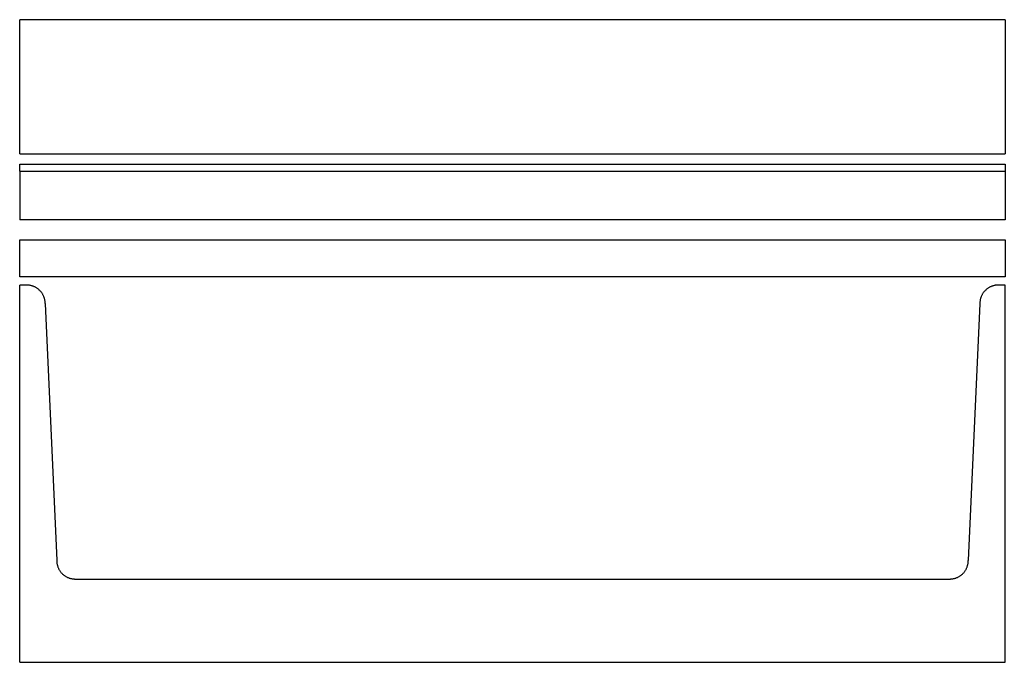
# Model space of a CAD drawing. Extents: x -30.7 to 30.7, y -35.1 to 35.1.
# Drawn here: x -22.6 to 30.7, y -35.1 to -0.4 of the extents above; entities that cross this region are included whole.
import ezdxf

# ---------------------------------------------------------------- set-up
doc = ezdxf.new("R2010")
doc.units = 0
doc.header["$MEASUREMENT"] = 0
doc.layers.get('0').update_dxf_attribs({"linetype": 'CONTINUOUS'})

msp = doc.modelspace()

# ---------------------------------------------------------------- linework, layer by layer
for p, q in [((-22.6, -7.646), (-22.6, -0.396)), ((30.65, -0.396), (-22.6, -0.396)), ((30.65, -0.396), (30.65, -7.646)), ((-22.6, -7.646), (30.65, -7.646)), ((-22.6, -8.208), (30.65, -8.208)), ((-22.6, -8.583), (-22.6, -8.208)), ((30.65, -8.208), (30.65, -8.583)), ((-22.6, -8.583), (-22.6, -11.208)), ((-22.6, -8.583), (30.65, -8.583)), ((30.65, -8.583), (30.65, -11.208)), ((30.65, -11.208), (-22.6, -11.208)), ((-22.6, -12.295), (30.65, -12.295)), ((-22.6, -14.295), (-22.6, -12.295)), ((30.65, -12.295), (30.65, -14.295)), ((30.65, -14.295), (-22.6, -14.295)), ((-22.6, -35.119), (-22.6, -14.734)), ((-22.225, -14.734), (-22.6, -14.734)), ((-22.192, -14.734), (-22.225, -14.734)), ((-22.159, -14.736), (-22.192, -14.734)), ((-22.127, -14.739), (-22.159, -14.736)), ((-22.094, -14.742), (-22.127, -14.739)), ((-22.062, -14.747), (-22.094, -14.742)), ((-22.03, -14.753), (-22.062, -14.747)), ((-21.998, -14.76), (-22.03, -14.753)), ((-21.966, -14.768), (-21.998, -14.76)), ((-21.935, -14.777), (-21.966, -14.768)), ((-21.903, -14.787), (-21.935, -14.777)), ((-21.873, -14.798), (-21.903, -14.787)), ((-21.842, -14.81), (-21.873, -14.798)), ((-21.812, -14.823), (-21.842, -14.81)), ((-21.782, -14.837), (-21.812, -14.823)), ((-21.753, -14.852), (-21.782, -14.837)), ((-21.725, -14.868), (-21.753, -14.852)), ((-21.697, -14.885), (-21.725, -14.868)), ((-21.669, -14.902), (-21.697, -14.885)), ((-21.642, -14.921), (-21.669, -14.902)), ((29.72, -14.902), (29.693, -14.921)), ((29.747, -14.885), (29.72, -14.902)), ((29.775, -14.868), (29.747, -14.885)), ((29.804, -14.852), (29.775, -14.868)), ((29.833, -14.837), (29.804, -14.852)), ((29.863, -14.823), (29.833, -14.837)), ((29.893, -14.81), (29.863, -14.823)), ((29.923, -14.798), (29.893, -14.81)), ((29.954, -14.787), (29.923, -14.798)), ((29.985, -14.777), (29.954, -14.787)), ((30.016, -14.768), (29.985, -14.777)), ((30.048, -14.76), (30.016, -14.768)), ((30.08, -14.753), (30.048, -14.76)), ((30.112, -14.747), (30.08, -14.753)), ((30.145, -14.742), (30.112, -14.747)), ((30.177, -14.739), (30.145, -14.742)), ((30.21, -14.736), (30.177, -14.739)), ((30.242, -14.734), (30.21, -14.736)), ((30.275, -14.734), (30.242, -14.734)), ((30.65, -14.734), (30.275, -14.734)), ((30.65, -35.119), (30.65, -14.734)), ((-21.616, -14.94), (-21.642, -14.921)), ((-21.59, -14.961), (-21.616, -14.94)), ((-21.565, -14.982), (-21.59, -14.961)), ((-21.541, -15.004), (-21.565, -14.982)), ((-21.518, -15.027), (-21.541, -15.004)), ((-21.495, -15.05), (-21.518, -15.027)), ((-21.473, -15.074), (-21.495, -15.05)), ((-21.452, -15.099), (-21.473, -15.074)), ((-21.431, -15.125), (-21.452, -15.099)), ((-21.412, -15.151), (-21.431, -15.125)), ((-21.393, -15.178), (-21.412, -15.151)), ((-21.376, -15.206), (-21.393, -15.178)), ((-21.359, -15.234), (-21.376, -15.206)), ((-21.343, -15.262), (-21.359, -15.234)), ((-21.328, -15.292), (-21.343, -15.262)), ((-21.314, -15.321), (-21.328, -15.292)), ((-21.301, -15.351), (-21.314, -15.321)), ((-21.289, -15.382), (-21.301, -15.351)), ((-21.278, -15.412), (-21.289, -15.382)), ((-21.268, -15.444), (-21.278, -15.412)), ((29.328, -15.412), (29.318, -15.444)), ((29.339, -15.382), (29.328, -15.412)), ((29.351, -15.351), (29.339, -15.382)), ((29.364, -15.321), (29.351, -15.351)), ((29.378, -15.292), (29.364, -15.321)), ((29.393, -15.262), (29.378, -15.292)), ((29.409, -15.234), (29.393, -15.262)), ((29.426, -15.206), (29.409, -15.234)), ((29.444, -15.178), (29.426, -15.206)), ((29.462, -15.151), (29.444, -15.178)), ((29.482, -15.125), (29.462, -15.151)), ((29.502, -15.099), (29.482, -15.125)), ((29.523, -15.074), (29.502, -15.099)), ((29.545, -15.05), (29.523, -15.074)), ((29.568, -15.027), (29.545, -15.05)), ((29.592, -15.004), (29.568, -15.027)), ((29.616, -14.982), (29.592, -15.004)), ((29.641, -14.961), (29.616, -14.982)), ((29.666, -14.94), (29.641, -14.961)), ((29.693, -14.921), (29.666, -14.94)), ((-21.259, -15.475), (-21.268, -15.444)), ((-21.251, -15.507), (-21.259, -15.475)), ((-21.244, -15.539), (-21.251, -15.507)), ((-21.238, -15.571), (-21.244, -15.539)), ((-21.233, -15.603), (-21.238, -15.571)), ((-21.23, -15.636), (-21.233, -15.603)), ((-21.227, -15.668), (-21.23, -15.636)), ((-21.225, -15.701), (-21.227, -15.668)), ((-21.225, -15.734), (-21.225, -15.701)), ((-21.225, -15.734), (-20.6, -29.619)), ((29.275, -15.734), (28.65, -29.619)), ((29.276, -15.701), (29.275, -15.734)), ((29.277, -15.668), (29.276, -15.701)), ((29.28, -15.636), (29.277, -15.668)), ((29.284, -15.603), (29.28, -15.636)), ((29.289, -15.571), (29.284, -15.603)), ((29.294, -15.539), (29.289, -15.571)), ((29.301, -15.507), (29.294, -15.539)), ((29.309, -15.475), (29.301, -15.507)), ((29.318, -15.444), (29.309, -15.475)), ((-20.6, -29.619), (-20.599, -29.651)), ((-20.599, -29.651), (-20.598, -29.684)), ((-20.598, -29.684), (-20.595, -29.717)), ((-20.595, -29.717), (-20.591, -29.749)), ((-20.591, -29.749), (-20.586, -29.781)), ((-20.586, -29.781), (-20.581, -29.814)), ((-20.581, -29.814), (-20.574, -29.846)), ((28.624, -29.846), (28.631, -29.814)), ((28.631, -29.814), (28.637, -29.781)), ((28.637, -29.781), (28.642, -29.749)), ((28.642, -29.749), (28.645, -29.717)), ((28.645, -29.717), (28.648, -29.684)), ((28.648, -29.684), (28.65, -29.651)), ((28.65, -29.651), (28.65, -29.619)), ((-20.574, -29.846), (-20.566, -29.877)), ((-20.566, -29.877), (-20.557, -29.909)), ((-20.557, -29.909), (-20.547, -29.94)), ((-20.547, -29.94), (-20.536, -29.971)), ((-20.536, -29.971), (-20.524, -30.001)), ((-20.524, -30.001), (-20.511, -30.031)), ((-20.511, -30.031), (-20.497, -30.061)), ((-20.497, -30.061), (-20.482, -30.09)), ((-20.482, -30.09), (-20.466, -30.119)), ((-20.466, -30.119), (-20.449, -30.147)), ((-20.449, -30.147), (-20.431, -30.174)), ((-20.431, -30.174), (-20.413, -30.201)), ((-20.413, -30.201), (-20.393, -30.227)), ((-20.393, -30.227), (-20.373, -30.253)), ((-20.373, -30.253), (-20.352, -30.278)), ((-20.352, -30.278), (-20.33, -30.302)), ((-20.33, -30.302), (-20.307, -30.326)), ((-20.307, -30.326), (-20.283, -30.348)), ((-20.283, -30.348), (-20.259, -30.37)), ((28.31, -30.37), (28.334, -30.348)), ((28.334, -30.348), (28.357, -30.326)), ((28.357, -30.326), (28.38, -30.302)), ((28.38, -30.302), (28.402, -30.278)), ((28.402, -30.278), (28.423, -30.253)), ((28.423, -30.253), (28.444, -30.227)), ((28.444, -30.227), (28.463, -30.201)), ((28.463, -30.201), (28.482, -30.174)), ((28.482, -30.174), (28.499, -30.147)), ((28.499, -30.147), (28.516, -30.119)), ((28.516, -30.119), (28.532, -30.09)), ((28.532, -30.09), (28.547, -30.061)), ((28.547, -30.061), (28.561, -30.031)), ((28.561, -30.031), (28.574, -30.001)), ((28.574, -30.001), (28.586, -29.971)), ((28.586, -29.971), (28.597, -29.94)), ((28.597, -29.94), (28.607, -29.909)), ((28.607, -29.909), (28.616, -29.877)), ((28.616, -29.877), (28.624, -29.846)), ((-20.259, -30.37), (-20.234, -30.392)), ((-20.234, -30.392), (-20.209, -30.412)), ((-20.209, -30.412), (-20.182, -30.431)), ((-20.182, -30.431), (-20.155, -30.45)), ((-20.155, -30.45), (-20.128, -30.468)), ((-20.128, -30.468), (-20.1, -30.485)), ((-20.1, -30.485), (-20.071, -30.5)), ((-20.071, -30.5), (-20.042, -30.515)), ((-20.042, -30.515), (-20.012, -30.529)), ((-20.012, -30.529), (-19.982, -30.542)), ((-19.982, -30.542), (-19.952, -30.554)), ((-19.952, -30.554), (-19.921, -30.565)), ((-19.921, -30.565), (-19.89, -30.575)), ((-19.89, -30.575), (-19.859, -30.584)), ((-19.859, -30.584), (-19.827, -30.592)), ((-19.827, -30.592), (-19.795, -30.599)), ((-19.795, -30.599), (-19.763, -30.605)), ((-19.763, -30.605), (-19.73, -30.61)), ((-19.73, -30.61), (-19.698, -30.614)), ((-19.698, -30.614), (-19.665, -30.616)), ((-19.665, -30.616), (-19.633, -30.618)), ((-19.633, -30.618), (-19.6, -30.619)), ((-19.6, -30.619), (27.65, -30.619)), ((27.65, -30.619), (27.683, -30.618)), ((27.683, -30.618), (27.716, -30.616)), ((27.716, -30.616), (27.748, -30.614)), ((27.748, -30.614), (27.781, -30.61)), ((27.781, -30.61), (27.813, -30.605)), ((27.813, -30.605), (27.845, -30.599)), ((27.845, -30.599), (27.877, -30.592)), ((27.877, -30.592), (27.909, -30.584)), ((27.909, -30.584), (27.94, -30.575)), ((27.94, -30.575), (27.972, -30.565)), ((27.972, -30.565), (28.002, -30.554)), ((28.002, -30.554), (28.033, -30.542)), ((28.033, -30.542), (28.063, -30.529)), ((28.063, -30.529), (28.093, -30.515)), ((28.093, -30.515), (28.122, -30.5)), ((28.122, -30.5), (28.15, -30.485)), ((28.15, -30.485), (28.178, -30.468)), ((28.178, -30.468), (28.206, -30.45)), ((28.206, -30.45), (28.233, -30.431)), ((28.233, -30.431), (28.259, -30.412)), ((28.259, -30.412), (28.285, -30.392)), ((28.285, -30.392), (28.31, -30.37)), ((-22.6, -35.119), (30.65, -35.119))]:
    msp.add_line(p, q)

doc.saveas('drawing.dxf')
